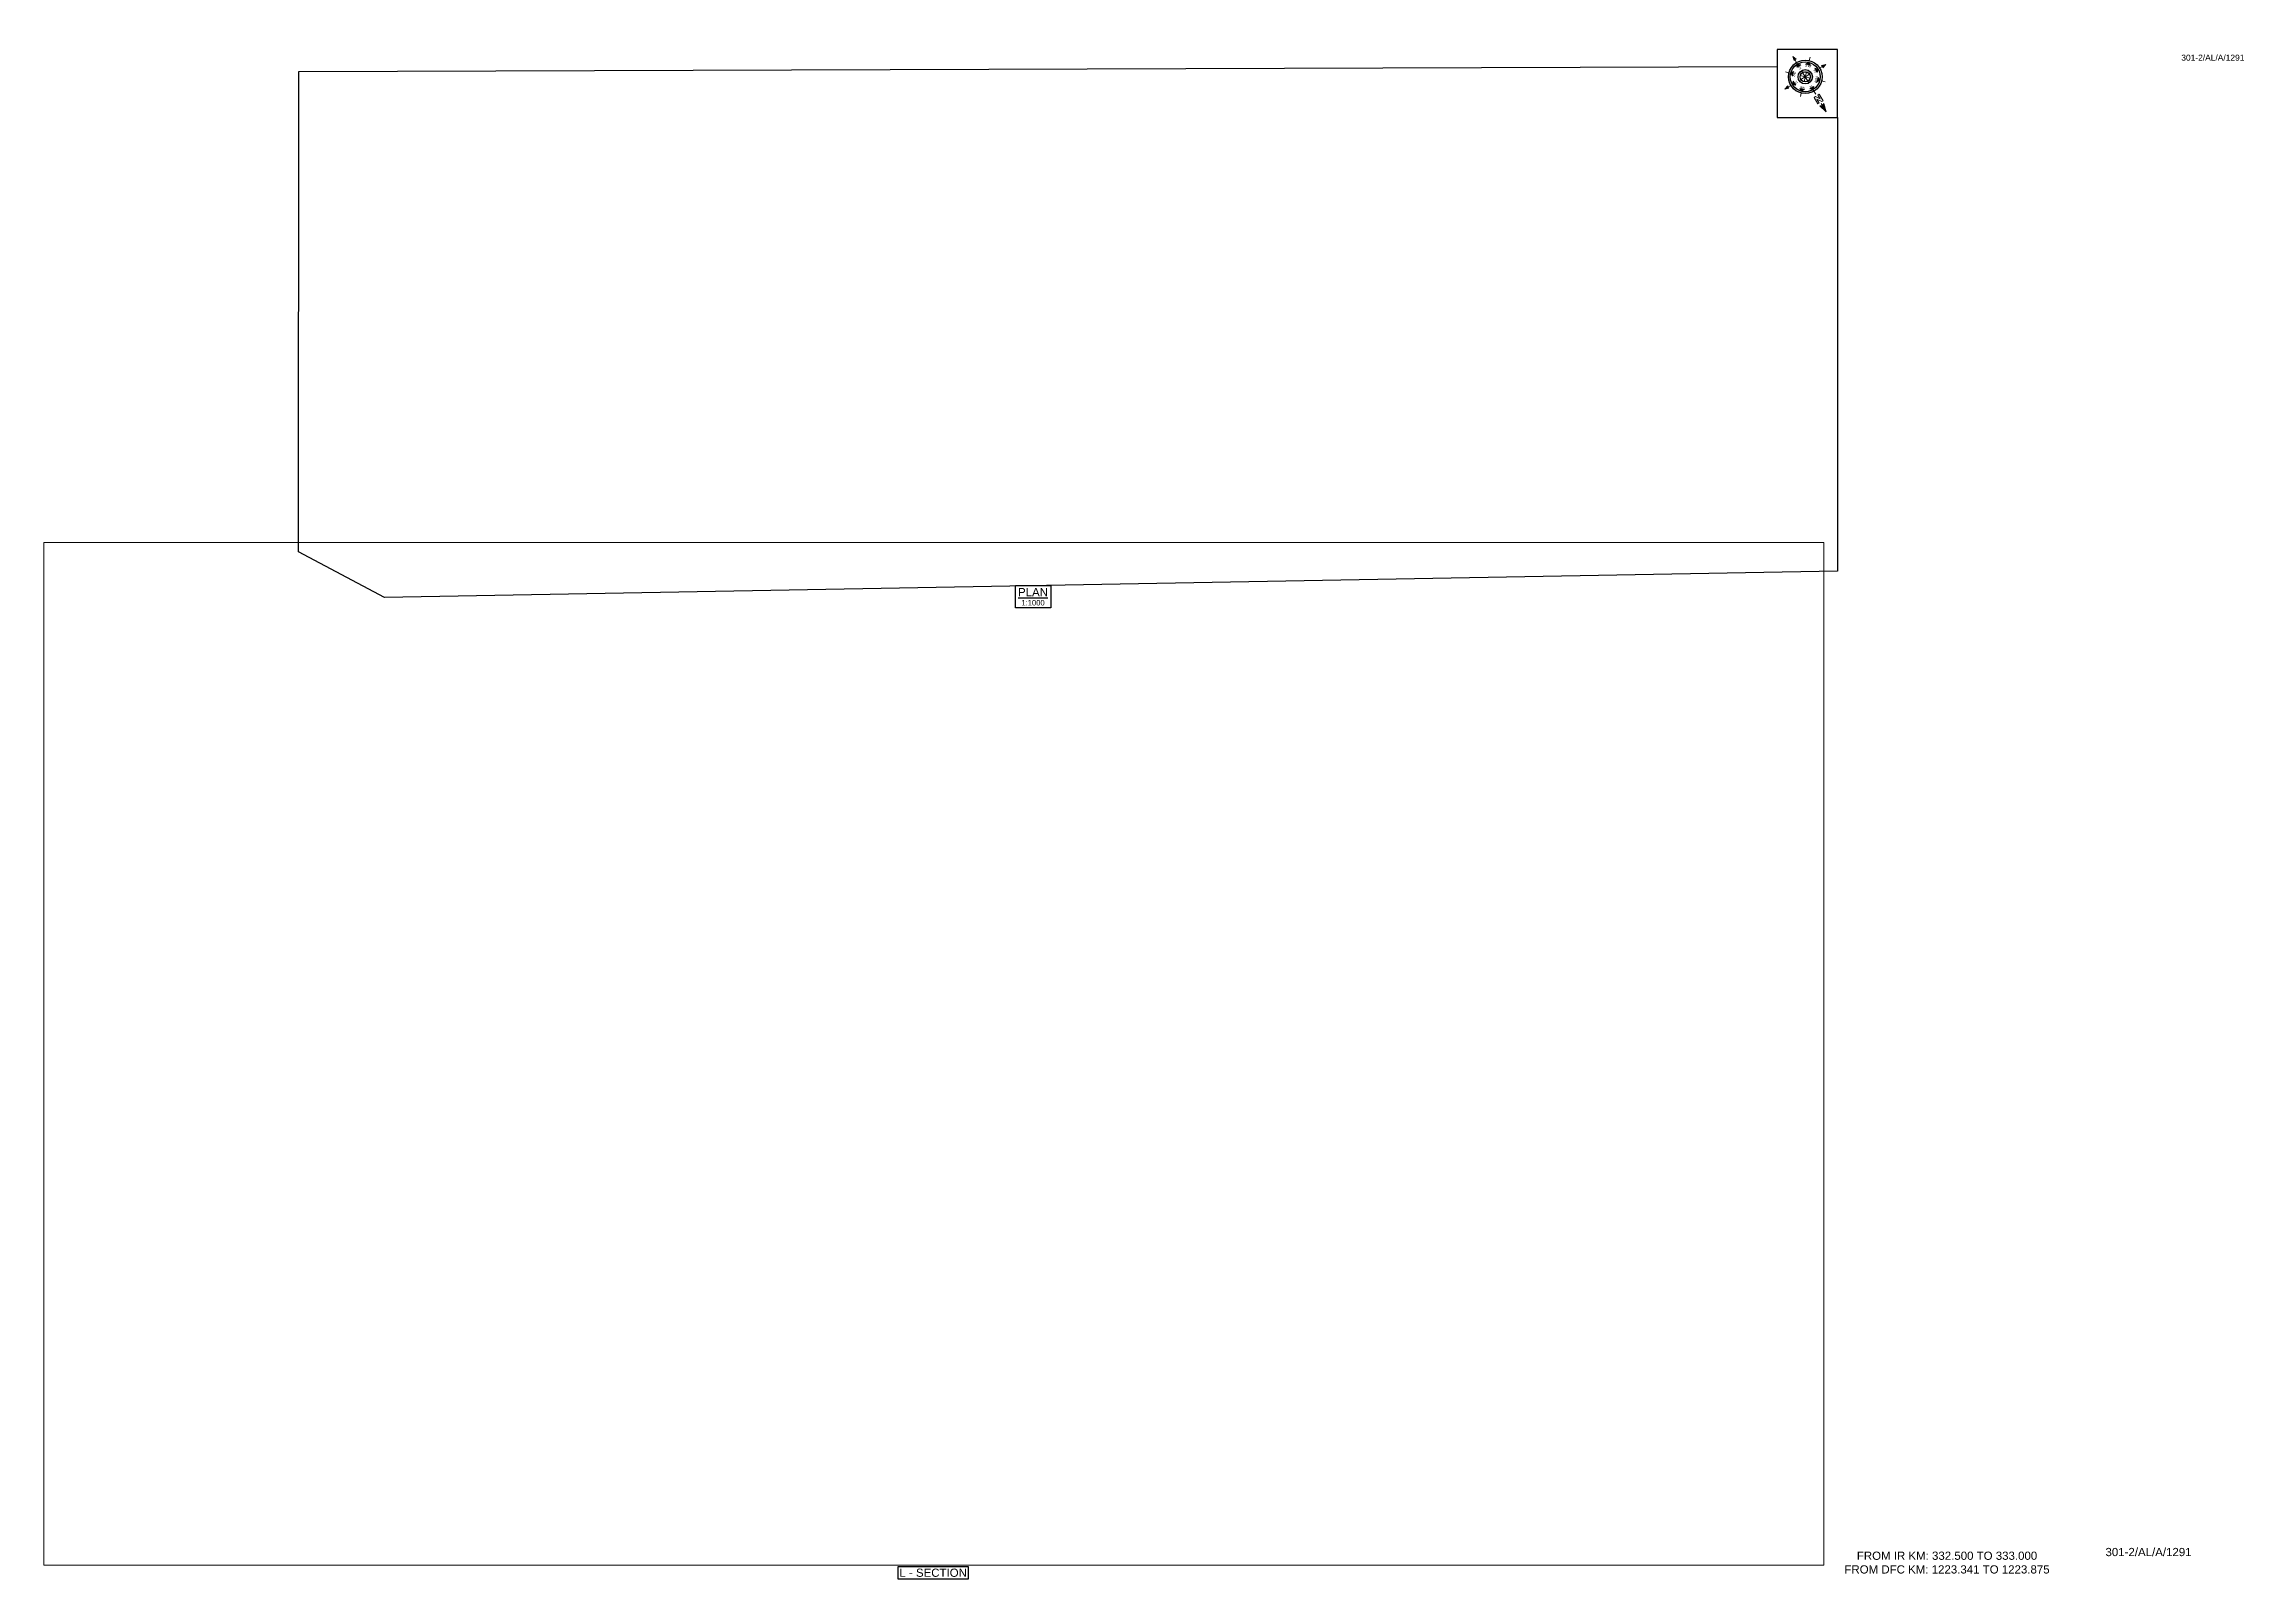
# Paper-space layout '1291' of a CAD drawing. Header units: metres. Extents: x 21 to 825, y 20 to 581.
import ezdxf
from ezdxf.enums import TextEntityAlignment as Align

# ---------------------------------------------------------------- set-up
doc = ezdxf.new("R2010")
doc.units = ezdxf.units.M
doc.header["$MEASUREMENT"] = 0
doc.layers.get('Defpoints').update_dxf_attribs({"color": 5})
doc.layers.add('title', color=7, linetype='Continuous')
doc.styles.get("Standard").update_dxf_attribs({"font": 'arial.ttf'})
doc.styles.add('Style-Arial', font='arial.ttf')

# ---------------------------------------------------------------- blocks, each defined once
blk = doc.blocks.new('N')
for points in [[(0, 8.41), (-0.49, 6.68), (0, 6.93)], [(0.49, 6.68), (0, 6.93), (0, 8.41)], [(-4.93, 0), (-4.07, 0.25), (-4.19, 0)], [(-4.07, -0.25), (-4.19, 0), (-4.93, 0)], [(-3.08, 0), (-2.59, 0.49), (-2.59, -0.49)], [(-2.18, 2.18), (-1.48, 2.18), (-2.18, 1.48)], [(0, 3.08), (0.49, 2.59), (-0.49, 2.59)], [(2.18, 2.18), (2.18, 1.48), (1.48, 2.18)], [(3.08, 0), (2.59, -0.49), (2.59, 0.49)], [(4.07, 0.25), (4.19, 0), (4.93, 0)], [(4.93, 0), (4.07, -0.25), (4.19, 0)], [(-2.18, -2.18), (-2.18, -1.48), (-1.48, -2.18)], [(0, -3.08), (-0.49, -2.59), (0.49, -2.59)], [(0, -4.93), (-0.25, -4.07), (0, -4.19)], [(0.25, -4.07), (0, -4.19), (0, -4.93)], [(2.18, -2.18), (1.48, -2.18), (2.18, -1.48)]]:
    blk.add_hatch(color=7).paths.add_polyline_path(points, flags=0)
h = blk.add_hatch(color=7)
h.paths.add_polyline_path([(0, -3.08), (0, -3.46, 1), (0, 3.46), (0, 3.08, -1)])
h.paths.add_polyline_path([(0, 1.05), (0, 1.48, 1), (0, -1.48), (0, -1.05, -1)])
at = {"color": 7, "linetype": 'ByBlock', "lineweight": 13}
for p, q in [((-0.61, 4.57), (-0.61, 6.12)), ((-0.61, 6.12), (-0.3, 6.12)), ((-0.3, 6.12), (0.32, 5.19)), ((0.32, 4.57), (-0.3, 5.5)), ((-0.3, 5.5), (-0.3, 4.57)), ((0.32, 5.19), (0.32, 6.12)), ((0.32, 6.12), (0.64, 6.12)), ((0.64, 6.12), (0.64, 4.57))]:
    blk.add_line(p, q, dxfattribs=at)
at = {"color": 7, "lineweight": 13}
for p, q in [((0, 6.41), (0, 7.28)), ((-3.46, 0), (-4.19, 0)), ((-2.45, 2.45), (-2.97, 2.97)), ((1.05, 0), (-1.05, 0)), ((-1.05, 0), (1.05, 0)), ((-0.74, 0.74), (0.74, -0.74)), ((0.74, 0.74), (-0.74, -0.74)), ((0.74, -0.74), (-0.74, 0.74)), ((-0.74, -0.74), (0.74, 0.74)), ((0, 3.46), (0, 4.19)), ((0, 3.46), (0, 3.08)), ((0, 1.05), (0, 1.48)), ((0, 1.05), (0, -1.05)), ((0, -1.05), (0, 1.05)), ((2.45, 2.45), (2.97, 2.97)), ((3.46, 0), (4.19, 0)), ((-2.45, -2.45), (-2.97, -2.97)), ((0, -1.05), (0, -1.48)), ((0, -3.46), (0, -3.08)), ((0, -3.46), (0, -4.19)), ((2.45, -2.45), (2.97, -2.97))]:
    blk.add_line(p, q, dxfattribs=at)
at = {"color": 7, "linetype": 'ByBlock', "lineweight": 13}
for points in [[(-0.3, 4.57), (-0.61, 4.57)], [(0.32, 4.57), (0.64, 4.57)]]:
    blk.add_lwpolyline(points, dxfattribs=at)
at = {"color": 7, "lineweight": 13}
for points in [[(0, 8.41), (-0.49, 6.68), (0, 6.93), (0, 6.93)], [(0.49, 6.68), (0, 6.93), (0, 8.41), (0, 8.41)], [(-4.93, 0), (-4.07, 0.25), (-4.19, 0), (-4.19, 0)], [(-4.07, -0.25), (-4.19, 0), (-4.93, 0), (-4.93, 0)], [(-3.08, 0), (-2.59, 0.49), (-2.59, -0.49), (-2.59, -0.49)], [(-2.18, 2.18), (-1.48, 2.18), (-2.18, 1.48), (-2.18, 1.48)], [(0, 3.08), (0.49, 2.59), (-0.49, 2.59), (-0.49, 2.59)], [(2.18, 2.18), (2.18, 1.48), (1.48, 2.18), (1.48, 2.18)], [(3.08, 0), (2.59, -0.49), (2.59, 0.49), (2.59, 0.49)], [(4.07, 0.25), (4.19, 0), (4.93, 0), (4.93, 0)], [(4.93, 0), (4.07, -0.25), (4.19, 0), (4.19, 0)], [(-2.18, -2.18), (-2.18, -1.48), (-1.48, -2.18), (-1.48, -2.18)], [(0, -3.08), (-0.49, -2.59), (0.49, -2.59), (0.49, -2.59)], [(0, -4.93), (-0.25, -4.07), (0, -4.19), (0, -4.19)], [(0.25, -4.07), (0, -4.19), (0, -4.93), (0, -4.93)], [(2.18, -2.18), (1.48, -2.18), (2.18, -1.48), (2.18, -1.48)]]:
    blk.add_lwpolyline(points, close=True, dxfattribs=at)
at = {"color": 7}
for radius in [3.46, 3.08, 1.48, 1.05]:
    blk.add_circle((0, 0), radius, dxfattribs=at)
for s, rotation, p in [('W', 90, (-2.1, 0)), ('NW', 45, (-1.48, 1.48)), ('NE', 315, (1.48, 1.48)), ('E', 270, (1.97, 0)), ('SW', 135, (-1.48, -1.48)), ('SE', 225, (1.48, -1.48))]:
    blk.add_text(s, height=0.6, rotation=rotation, dxfattribs=at).set_placement(p, align=Align.CENTER)
for s, p in [('N', (0, 2.1)), ('S', (0, -2.47))]:
    blk.add_text(s, height=0.6, dxfattribs=at).set_placement(p, align=Align.CENTER)

psp = doc.layouts.new('1291')

# ---------------------------------------------------------------- linework, layer by layer
psp.add_lwpolyline([(332.72, 20), (332.72, 24.6), (358.25, 24.6), (358.25, 20)], close=True)
at = {"layer": 'title', "color": 7, "linetype": 'Continuous', "lineweight": -3}
psp.add_lwpolyline([(375.6, 383.11), (388.48, 383.11), (388.48, 374.96), (375.6, 374.96)], close=True, dxfattribs=at)

# ---------------------------------------------------------------- texts
at = {"style": 'Style-Arial'}
for height, p in [(2.2, (801.62, 574.91)), (3, (773.92, 28.36))]:
    psp.add_text('301-2/AL/A/1291', height=height, dxfattribs=at).set_placement(p)
at = {"insert": (663.59, 30.01), "char_height": 3, "attachment_point": 1, "style": 'Style-Arial'}
psp.add_mtext_dynamic_manual_height_columns('\\pxqc;FROM IR KM: 332.500 TO 333.000\\P{\\C1;FROM DFC KM: 1223.341 TO 1223.875}', width=104.8357, gutter_width=17.5, heights=[0], dxfattribs=at)
at = {"layer": 'title', "color": 7, "linetype": 'Continuous', "lineweight": -3, "style": 'Style-Arial'}
for s, height, p in [('%%UPLAN', 3, (381.99, 380.67)), ('1:1000', 2, (381.99, 376.8))]:
    psp.add_text(s, height=height, dxfattribs=at).set_placement(p, align=Align.MIDDLE)
at = {"layer": 'title', "style": 'Style-Arial'}
psp.add_text('L - SECTION', height=3, rotation=0.00006, dxfattribs=at).set_placement((345.5, 22.3), align=Align.MIDDLE_CENTER)

# ---------------------------------------------------------------- viewports
at = {"layer": 'Defpoints', "view_target_point": (27232.09, -2064.82)}
psp.add_viewport(center=(345.79, 211.88), size=(650.44, 373.7674), view_center_point=(-9.99, 5617.41), view_height=373.7674, status=3, dxfattribs=at)

# ---------------------------------------------------------------- wipeouts: each hides what was drawn before it
psp.add_wipeout([(653.96, 579), (676, 579), (676, 554.19), (653.96, 554.19)])

# ---------------------------------------------------------------- next in the draw order: linework, layer by layer
psp.add_lwpolyline([(676, 579), (653.96, 579), (653.96, 554.19), (676, 554.19)], close=True)
at = {"layer": 'Defpoints'}
psp.add_lwpolyline([(113.65, 570.93), (653.96, 572.73), (653.96, 560.01), (653.96, 554.09), (676, 554.09), (676, 388.33), (144.95, 378.74), (113.52, 395.43)], close=True, dxfattribs=at)

# ---------------------------------------------------------------- next in the draw order: block references
at = {"xscale": 1.77154152297335, "yscale": 1.77154152297335, "zscale": 1.77154152297335, "rotation": 211.0343912723542}
psp.add_blockref('N', (664.2, 569), dxfattribs=at)

# ---------------------------------------------------------------- next in the draw order: viewports
at = {"layer": 'Defpoints', "view_twist_angle": 211.03439127}
vp = psp.add_viewport(center=(394.76, 475.74), size=(562.48, 193.9949), view_center_point=(1222626.21, -3229761.56), view_height=193.9949, dxfattribs=at)
vp.dxf.flags = 0x10000  # cut along an outline
vp.dxf.clipping_boundary_handle = psp.add_lwpolyline([(113.65, 570.93), (653.96, 572.73), (653.96, 560.01), (653.96, 554.09), (676, 554.09), (676, 388.33), (144.95, 378.74), (113.52, 395.43)], format="xyb", close=True, dxfattribs={"invisible": 1}).dxf.handle

doc.saveas('drawing.dxf')
